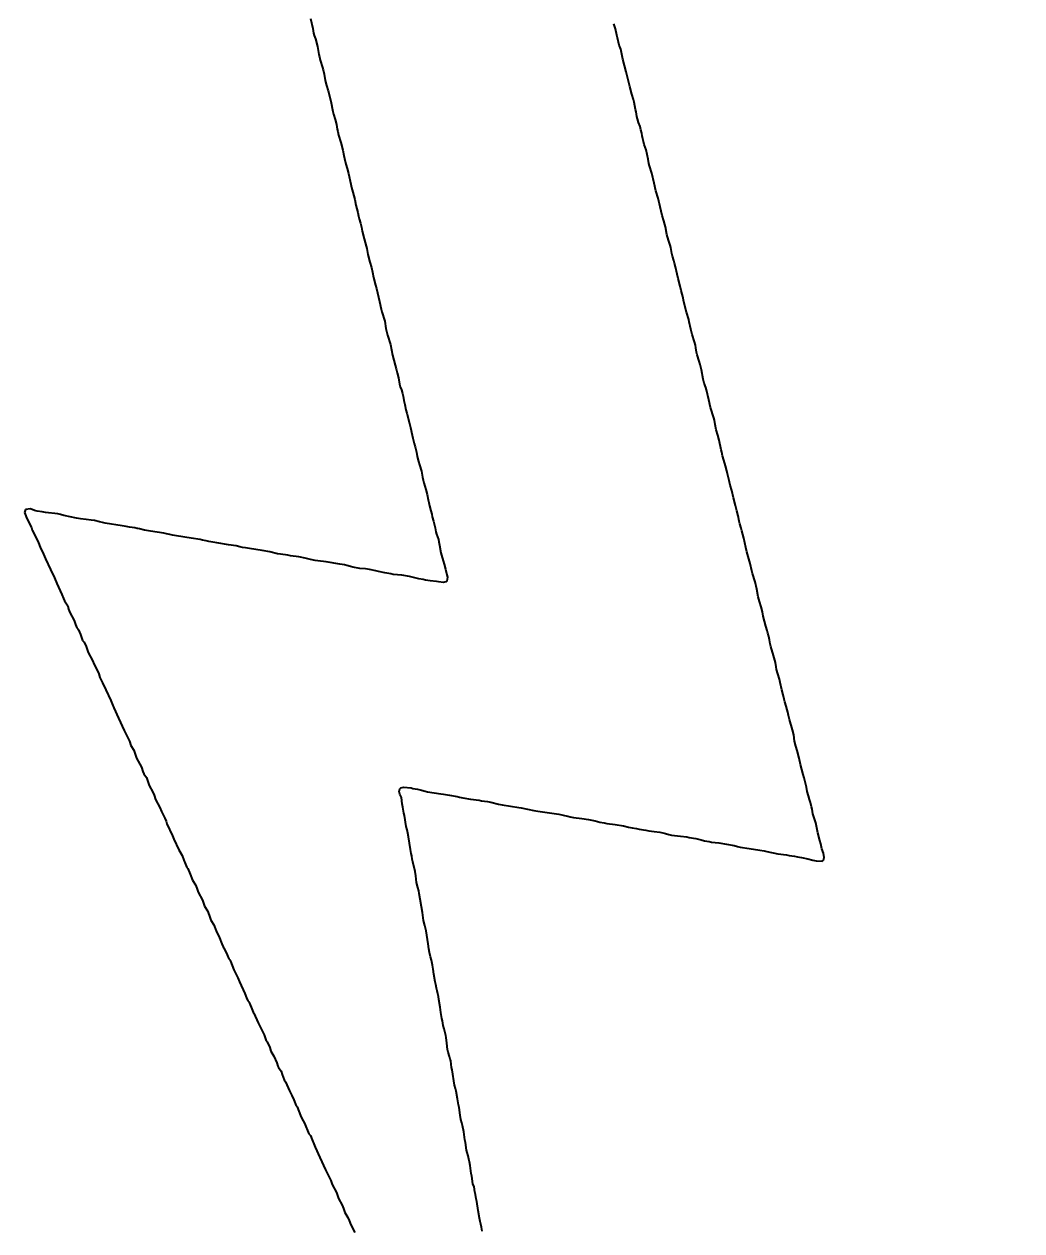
# Model space of a CAD drawing. Header units: inches. Extents: x -4 to 182, y -4 to 85.
# Drawn here: x 42.406 to 44.172, y 33.774 to 35.908 of the extents above; entities that cross this region are included whole.
import ezdxf

# ---------------------------------------------------------------- set-up
doc = ezdxf.new("R2010")
doc.units = ezdxf.units.IN
doc.layers.add('Bottom Overlay', color=54, linetype='Continuous')
doc.layers.add('Top Overlay', color=2, linetype='Continuous')
doc.styles.add('Arial Black_Bold', font='', dxfattribs={"height": 0.2})
doc.styles.get('Arial Black_Bold').set_extended_font_data('Arial Black', bold=True)

msp = doc.modelspace()

# ---------------------------------------------------------------- linework, layer by layer
at = {"layer": 'Bottom Overlay'}
for p, q in [((42.9124, 35.9182), (42.9169, 35.9002)), ((43.4528, 35.8997), (43.4494, 35.9087)), ((42.9169, 35.9002), (42.9181, 35.8923)), ((42.9181, 35.8923), (42.9192, 35.8878)), ((42.9192, 35.8878), (42.9214, 35.8822)), ((43.455, 35.8884), (43.4528, 35.8997)), ((43.4561, 35.8839), (43.455, 35.8884)), ((43.4589, 35.871), (43.4561, 35.8839)), ((42.9214, 35.8822), (42.9248, 35.8687)), ((42.9248, 35.8687), (42.9265, 35.8614)), ((42.9265, 35.8614), (42.9276, 35.8547)), ((43.4618, 35.8637), (43.4589, 35.871)), ((43.4657, 35.8462), (43.4618, 35.8637)), ((42.9276, 35.8547), (42.9287, 35.8502)), ((42.9287, 35.8502), (42.9299, 35.8446)), ((42.9299, 35.8446), (42.9338, 35.8316)), ((43.4713, 35.8238), (43.4657, 35.8462)), ((42.9338, 35.8316), (42.9349, 35.8271)), ((42.9349, 35.8271), (42.9366, 35.8198)), ((42.9366, 35.8198), (42.9389, 35.8086)), ((43.4741, 35.8142), (43.4713, 35.8238)), ((42.9389, 35.8086), (42.9411, 35.7996)), ((42.9411, 35.7996), (42.9439, 35.79)), ((43.4764, 35.8052), (43.4741, 35.8142)), ((43.4781, 35.7979), (43.4764, 35.8052)), ((43.4814, 35.7844), (43.4781, 35.7979)), ((42.9439, 35.79), (42.9484, 35.772)), ((43.4842, 35.7748), (43.4814, 35.7844)), ((42.9484, 35.772), (42.9524, 35.7535)), ((43.4854, 35.7703), (43.4842, 35.7748)), ((43.4882, 35.7574), (43.4854, 35.7703)), ((43.4893, 35.7529), (43.4882, 35.7574)), ((42.9524, 35.7535), (42.9535, 35.749)), ((42.9535, 35.749), (42.9563, 35.7394)), ((42.9563, 35.7394), (42.9585, 35.7304)), ((43.4904, 35.745), (43.4893, 35.7529)), ((43.4916, 35.7405), (43.4904, 35.745)), ((43.4932, 35.7344), (43.4916, 35.7405)), ((43.496, 35.727), (43.4932, 35.7344)), ((42.9585, 35.7304), (42.9597, 35.7225)), ((42.9597, 35.7225), (42.9608, 35.7181)), ((42.9608, 35.7181), (42.9625, 35.7119)), ((42.9625, 35.7119), (42.9664, 35.6989)), ((43.4977, 35.7209), (43.496, 35.727)), ((43.4989, 35.7152), (43.4977, 35.7209)), ((43.5, 35.7107), (43.4989, 35.7152)), ((42.9664, 35.6989), (42.9698, 35.6854)), ((43.5011, 35.7051), (43.5, 35.7107)), ((43.5022, 35.7006), (43.5011, 35.7051)), ((43.5034, 35.695), (43.5022, 35.7006)), ((43.5067, 35.686), (43.5034, 35.695)), ((42.9698, 35.6854), (42.9715, 35.6759)), ((42.9715, 35.6759), (42.9726, 35.6703)), ((42.9726, 35.6703), (42.9754, 35.6607)), ((43.5101, 35.6691), (43.5067, 35.686)), ((43.5118, 35.6618), (43.5101, 35.6691)), ((42.9754, 35.6607), (42.9777, 35.6528)), ((42.9777, 35.6528), (42.9799, 35.6438)), ((43.5129, 35.6573), (43.5118, 35.6618)), ((43.5169, 35.6444), (43.5129, 35.6573)), ((42.9799, 35.6438), (42.9838, 35.6253)), ((43.5208, 35.627), (43.5169, 35.6444)), ((43.5242, 35.6135), (43.5208, 35.627)), ((42.9838, 35.6253), (42.9855, 35.6191)), ((42.9855, 35.6191), (42.9878, 35.6112)), ((42.9878, 35.6112), (42.9912, 35.5977)), ((43.5281, 35.6005), (43.5242, 35.6135)), ((42.9912, 35.5977), (42.9928, 35.5882)), ((42.9928, 35.5882), (42.9962, 35.5747)), ((43.5292, 35.5949), (43.5281, 35.6005)), ((43.5303, 35.5904), (43.5292, 35.5949)), ((43.5315, 35.5848), (43.5303, 35.5904)), ((43.5332, 35.5775), (43.5315, 35.5848)), ((42.9962, 35.5747), (42.9979, 35.5685)), ((42.9979, 35.5685), (42.999, 35.564)), ((42.999, 35.564), (43.0013, 35.5561)), ((43.5354, 35.5696), (43.5332, 35.5775)), ((43.5382, 35.5601), (43.5354, 35.5696)), ((43.0013, 35.5561), (43.003, 35.5488)), ((43.003, 35.5488), (43.0041, 35.5421)), ((43.0041, 35.5421), (43.0075, 35.5286)), ((43.5399, 35.5539), (43.5382, 35.5601)), ((43.541, 35.5494), (43.5399, 35.5539)), ((43.5433, 35.5359), (43.541, 35.5494)), ((43.0075, 35.5286), (43.0114, 35.5156)), ((43.5461, 35.5263), (43.5433, 35.5359)), ((43.5495, 35.5173), (43.5461, 35.5263)), ((43.0114, 35.5156), (43.0125, 35.5111)), ((43.0125, 35.5111), (43.0142, 35.5005)), ((43.0142, 35.5005), (43.0176, 35.487)), ((43.5506, 35.5128), (43.5495, 35.5173)), ((43.5523, 35.5022), (43.5506, 35.5128)), ((43.5534, 35.4977), (43.5523, 35.5022)), ((43.0176, 35.487), (43.0204, 35.4774)), ((43.0204, 35.4774), (43.0226, 35.4695)), ((43.5556, 35.4898), (43.5534, 35.4977)), ((43.5568, 35.4853), (43.5556, 35.4898)), ((43.5585, 35.4791), (43.5568, 35.4853)), ((43.5618, 35.4656), (43.5585, 35.4791)), ((43.0226, 35.4695), (43.0243, 35.46)), ((43.0243, 35.46), (43.0277, 35.4465)), ((43.5635, 35.4583), (43.5618, 35.4656)), ((43.5669, 35.4448), (43.5635, 35.4583)), ((43.0277, 35.4465), (43.0294, 35.4403)), ((43.0294, 35.4403), (43.035, 35.4178)), ((43.5691, 35.4369), (43.5669, 35.4448)), ((43.5708, 35.4307), (43.5691, 35.4369)), ((43.035, 35.4178), (43.0378, 35.4038)), ((43.5719, 35.4263), (43.5708, 35.4307)), ((43.5736, 35.4167), (43.5719, 35.4263)), ((43.5781, 35.3987), (43.5736, 35.4167)), ((43.0378, 35.4038), (43.0389, 35.3993)), ((43.0389, 35.3993), (43.044, 35.383)), ((43.5821, 35.3858), (43.5781, 35.3987)), ((43.044, 35.383), (43.0463, 35.3695)), ((43.5832, 35.3813), (43.5821, 35.3858)), ((43.586, 35.3683), (43.5832, 35.3813)), ((43.0463, 35.3695), (43.0474, 35.365)), ((43.0474, 35.365), (43.0491, 35.3577)), ((43.0491, 35.3577), (43.0541, 35.3414)), ((43.5883, 35.3593), (43.586, 35.3683)), ((43.5922, 35.3464), (43.5883, 35.3593)), ((43.0541, 35.3414), (43.0581, 35.3228)), ((43.5939, 35.3402), (43.5922, 35.3464)), ((43.595, 35.3357), (43.5939, 35.3402)), ((43.5961, 35.3279), (43.595, 35.3357)), ((43.5973, 35.3234), (43.5961, 35.3279)), ((43.0581, 35.3228), (43.0626, 35.3048)), ((43.6006, 35.3121), (43.5973, 35.3234)), ((43.6023, 35.3059), (43.6006, 35.3121)), ((43.0626, 35.3048), (43.0642, 35.2986)), ((43.0642, 35.2986), (43.0659, 35.2913)), ((43.0659, 35.2913), (43.0682, 35.2823)), ((43.6046, 35.2969), (43.6023, 35.3059)), ((43.6079, 35.2801), (43.6046, 35.2969)), ((43.0682, 35.2823), (43.0704, 35.2711)), ((43.0704, 35.2711), (43.0716, 35.2666)), ((43.0716, 35.2666), (43.0738, 35.261)), ((43.6096, 35.2728), (43.6079, 35.2801)), ((43.6124, 35.2654), (43.6096, 35.2728)), ((43.6136, 35.261), (43.6124, 35.2654)), ((43.0738, 35.261), (43.0755, 35.2548)), ((43.0755, 35.2548), (43.0766, 35.2503)), ((43.0766, 35.2503), (43.0777, 35.2424)), ((43.0777, 35.2424), (43.0794, 35.2351)), ((43.6175, 35.2435), (43.6136, 35.261)), ((43.6209, 35.23), (43.6175, 35.2435)), ((43.0794, 35.2351), (43.0817, 35.2261)), ((43.0817, 35.2261), (43.0834, 35.2199)), ((43.6265, 35.212), (43.6209, 35.23)), ((43.0834, 35.2199), (43.0879, 35.2019)), ((43.0879, 35.2019), (43.0896, 35.1946)), ((43.6276, 35.2075), (43.6265, 35.212)), ((43.6287, 35.1997), (43.6276, 35.2075)), ((43.631, 35.1907), (43.6287, 35.1997)), ((43.0896, 35.1946), (43.0929, 35.1811)), ((43.0929, 35.1811), (43.094, 35.1755)), ((43.6338, 35.1811), (43.631, 35.1907)), ((43.636, 35.1721), (43.6338, 35.1811)), ((43.094, 35.1755), (43.0963, 35.1665)), ((43.0963, 35.1665), (43.098, 35.1603)), ((43.098, 35.1603), (43.1002, 35.1513)), ((43.6394, 35.1553), (43.636, 35.1721)), ((43.1002, 35.1513), (43.1014, 35.1434)), ((43.1014, 35.1434), (43.1036, 35.1344)), ((43.6405, 35.1508), (43.6394, 35.1553)), ((43.6422, 35.1446), (43.6405, 35.1508)), ((43.6445, 35.1367), (43.6422, 35.1446)), ((43.6473, 35.1271), (43.6445, 35.1367)), ((43.1036, 35.1344), (43.1059, 35.1288)), ((43.1059, 35.1288), (43.1092, 35.1176)), ((43.1092, 35.1176), (43.1109, 35.1069)), ((43.6495, 35.1181), (43.6473, 35.1271)), ((43.6507, 35.1125), (43.6495, 35.1181)), ((43.1109, 35.1069), (43.112, 35.1013)), ((43.112, 35.1013), (43.1132, 35.0968)), ((43.1132, 35.0968), (43.1148, 35.0906)), ((43.6518, 35.108), (43.6507, 35.1125)), ((43.6535, 35.1007), (43.6518, 35.108)), ((43.6557, 35.0928), (43.6535, 35.1007)), ((43.6585, 35.0833), (43.6557, 35.0928)), ((43.1148, 35.0906), (43.1171, 35.085)), ((43.1171, 35.085), (43.1193, 35.076)), ((43.1193, 35.076), (43.121, 35.0664)), ((43.6613, 35.0704), (43.6585, 35.0833)), ((42.4171, 35.0507), (42.4081, 35.0495)), ((42.4244, 35.0479), (42.4171, 35.0507)), ((43.121, 35.0664), (43.1222, 35.0619)), ((43.1222, 35.0619), (43.1233, 35.0563)), ((43.1233, 35.0563), (43.1255, 35.0473)), ((43.6647, 35.0569), (43.6613, 35.0704)), ((43.6675, 35.0473), (43.6647, 35.0569)), ((42.4081, 35.0495), (42.4064, 35.0445)), ((42.4064, 35.0445), (42.4076, 35.0411)), ((42.4076, 35.0411), (42.4104, 35.0338)), ((42.4104, 35.0338), (42.4188, 35.0175)), ((42.4289, 35.0467), (42.4244, 35.0479)), ((42.4379, 35.0456), (42.4289, 35.0467)), ((42.4435, 35.0445), (42.4379, 35.0456)), ((42.4655, 35.0417), (42.4435, 35.0445)), ((42.47, 35.0406), (42.4655, 35.0417)), ((42.4761, 35.0389), (42.47, 35.0406)), ((42.4986, 35.0344), (42.4761, 35.0389)), ((42.5054, 35.0332), (42.4986, 35.0344)), ((42.5155, 35.0321), (42.5054, 35.0332)), ((42.5245, 35.031), (42.5155, 35.0321)), ((42.5301, 35.0299), (42.5245, 35.031)), ((42.5391, 35.0276), (42.5301, 35.0299)), ((43.1255, 35.0473), (43.1272, 35.0411)), ((43.1272, 35.0411), (43.1283, 35.0366)), ((43.1283, 35.0366), (43.1306, 35.0287)), ((43.1306, 35.0287), (43.1317, 35.0242)), ((43.6698, 35.0383), (43.6675, 35.0473)), ((43.6715, 35.0287), (43.6698, 35.0383)), ((43.6726, 35.0242), (43.6715, 35.0287)), ((42.4188, 35.0175), (42.4199, 35.013)), ((42.4199, 35.013), (42.4278, 34.9984)), ((42.5447, 35.0265), (42.5391, 35.0276)), ((42.5492, 35.0254), (42.5447, 35.0265)), ((42.5796, 35.0209), (42.5492, 35.0254)), ((42.5863, 35.0198), (42.5796, 35.0209)), ((42.592, 35.0186), (42.5863, 35.0198)), ((42.6015, 35.0169), (42.592, 35.0186)), ((42.606, 35.0158), (42.6015, 35.0169)), ((42.6071, 35.0158), (42.606, 35.0158)), ((42.61, 35.0153), (42.6071, 35.0158)), ((42.619, 35.013), (42.61, 35.0153)), ((42.6296, 35.0113), (42.619, 35.013)), ((42.6533, 35.0079), (42.6296, 35.0113)), ((42.6578, 35.0068), (42.6533, 35.0079)), ((43.1317, 35.0242), (43.1334, 35.0169)), ((43.1334, 35.0169), (43.1345, 35.0102)), ((43.1345, 35.0102), (43.1357, 35.0057)), ((43.6748, 35.0164), (43.6726, 35.0242)), ((43.676, 35.0119), (43.6748, 35.0164)), ((43.6799, 34.9989), (43.676, 35.0119)), ((42.4278, 34.9984), (42.4312, 34.9905)), ((42.4312, 34.9905), (42.434, 34.9832)), ((42.6639, 35.0051), (42.6578, 35.0068)), ((42.6684, 35.004), (42.6639, 35.0051)), ((42.6752, 35.0029), (42.6684, 35.004)), ((42.7016, 34.9989), (42.6752, 35.0029)), ((42.7173, 34.9967), (42.7016, 34.9989)), ((42.7218, 34.9956), (42.7173, 34.9967)), ((42.728, 34.9939), (42.7218, 34.9956)), ((42.7325, 34.9928), (42.728, 34.9939)), ((42.7471, 34.9905), (42.7325, 34.9928)), ((42.7674, 34.9871), (42.7471, 34.9905)), ((42.7814, 34.9855), (42.7674, 34.9871)), ((43.1357, 35.0057), (43.139, 34.9967)), ((43.139, 34.9967), (43.1401, 34.9922)), ((43.1401, 34.9922), (43.1413, 34.9866)), ((43.1413, 34.9866), (43.1435, 34.9731)), ((43.6833, 34.9821), (43.6799, 34.9989)), ((42.434, 34.9832), (42.4402, 34.9703)), ((42.4402, 34.9703), (42.4435, 34.9624)), ((42.7876, 34.9838), (42.7814, 34.9855)), ((42.7921, 34.9826), (42.7876, 34.9838)), ((42.7977, 34.9815), (42.7921, 34.9826)), ((42.8045, 34.9804), (42.7977, 34.9815)), ((42.827, 34.977), (42.8045, 34.9804)), ((42.8405, 34.9748), (42.827, 34.977)), ((42.854, 34.9714), (42.8405, 34.9748)), ((42.8596, 34.9703), (42.854, 34.9714)), ((42.8725, 34.9686), (42.8596, 34.9703)), ((42.877, 34.9675), (42.8725, 34.9686)), ((42.8922, 34.9658), (42.877, 34.9675)), ((42.9034, 34.9635), (42.8922, 34.9658)), ((43.1435, 34.9731), (43.1446, 34.9686)), ((43.1446, 34.9686), (43.1475, 34.959)), ((43.685, 34.9748), (43.6833, 34.9821)), ((43.6861, 34.9703), (43.685, 34.9748)), ((43.6911, 34.954), (43.6861, 34.9703)), ((42.4435, 34.9624), (42.4525, 34.9433)), ((42.4525, 34.9433), (42.4593, 34.9287)), ((42.9124, 34.9613), (42.9034, 34.9635)), ((42.9209, 34.9596), (42.9124, 34.9613)), ((42.9254, 34.9585), (42.9209, 34.9596)), ((42.9406, 34.9568), (42.9254, 34.9585)), ((42.9647, 34.9528), (42.9406, 34.9568)), ((42.9726, 34.9517), (42.9647, 34.9528)), ((42.9771, 34.9506), (42.9726, 34.9517)), ((42.9833, 34.9489), (42.9771, 34.9506)), ((42.9878, 34.9478), (42.9833, 34.9489)), ((43.0002, 34.9455), (42.9878, 34.9478)), ((43.0103, 34.9444), (43.0002, 34.9455)), ((43.017, 34.9433), (43.0103, 34.9444)), ((43.0283, 34.941), (43.017, 34.9433)), ((43.1475, 34.959), (43.1491, 34.9528)), ((43.1491, 34.9528), (43.1514, 34.9438)), ((43.1514, 34.9438), (43.1542, 34.9343)), ((43.694, 34.941), (43.6911, 34.954)), ((42.4593, 34.9287), (42.4638, 34.9185)), ((43.0328, 34.9399), (43.0283, 34.941)), ((43.044, 34.9377), (43.0328, 34.9399)), ((43.0547, 34.936), (43.044, 34.9377)), ((43.0592, 34.9349), (43.0547, 34.936)), ((43.0744, 34.9332), (43.0592, 34.9349)), ((43.0879, 34.9309), (43.0744, 34.9332)), ((43.0924, 34.9298), (43.0879, 34.9309)), ((43.0997, 34.9281), (43.0924, 34.9298)), ((43.1042, 34.927), (43.0997, 34.9281)), ((43.112, 34.9259), (43.1042, 34.927)), ((43.1165, 34.9247), (43.112, 34.9259)), ((43.1244, 34.9236), (43.1165, 34.9247)), ((43.1357, 34.9225), (43.1244, 34.9236)), ((43.139, 34.9214), (43.1357, 34.9225)), ((43.1542, 34.923), (43.1525, 34.9214)), ((43.1542, 34.9343), (43.1553, 34.9298)), ((43.1553, 34.9298), (43.1542, 34.923)), ((43.6951, 34.9365), (43.694, 34.941)), ((43.6996, 34.9219), (43.6951, 34.9365)), ((42.4638, 34.9185), (42.4728, 34.8994)), ((43.148, 34.9202), (43.139, 34.9214)), ((43.1525, 34.9214), (43.148, 34.9202)), ((43.703, 34.9084), (43.6996, 34.9219)), ((43.7052, 34.8949), (43.703, 34.9084)), ((42.4728, 34.8994), (42.4756, 34.8921)), ((42.4756, 34.8921), (42.4773, 34.8882)), ((42.4773, 34.8882), (42.4829, 34.8792)), ((43.7075, 34.8871), (43.7052, 34.8949)), ((43.7103, 34.8775), (43.7075, 34.8871)), ((42.4829, 34.8792), (42.4846, 34.873)), ((42.4846, 34.873), (42.4868, 34.8674)), ((42.4868, 34.8674), (42.4941, 34.8533)), ((43.7125, 34.8685), (43.7103, 34.8775)), ((43.7142, 34.8612), (43.7125, 34.8685)), ((43.7187, 34.8432), (43.7142, 34.8612)), ((42.4941, 34.8533), (42.4969, 34.846)), ((42.4969, 34.846), (42.4992, 34.8404)), ((42.4992, 34.8404), (42.5009, 34.8387)), ((42.5009, 34.8387), (42.502, 34.8365)), ((43.7209, 34.8353), (43.7187, 34.8432)), ((42.502, 34.8365), (42.5054, 34.8286)), ((42.5054, 34.8286), (42.5093, 34.8179)), ((42.5093, 34.8179), (42.5121, 34.8151)), ((43.7221, 34.8308), (43.7209, 34.8353)), ((43.7238, 34.8247), (43.7221, 34.8308)), ((43.7249, 34.819), (43.7238, 34.8247)), ((43.7266, 34.8117), (43.7249, 34.819)), ((42.5121, 34.8151), (42.5155, 34.8072)), ((42.5155, 34.8072), (42.5194, 34.7965)), ((42.5194, 34.7965), (42.5267, 34.7825)), ((43.7277, 34.8072), (43.7266, 34.8117)), ((43.7322, 34.7915), (43.7277, 34.8072)), ((42.5267, 34.7825), (42.5296, 34.7752)), ((42.5296, 34.7752), (42.5335, 34.769)), ((43.7333, 34.787), (43.7322, 34.7915)), ((43.7356, 34.7791), (43.7333, 34.787)), ((43.7367, 34.7712), (43.7356, 34.7791)), ((42.5335, 34.769), (42.538, 34.7589)), ((42.538, 34.7589), (42.5397, 34.7527)), ((42.5397, 34.7527), (42.5447, 34.7431)), ((43.7378, 34.7667), (43.7367, 34.7712)), ((43.7401, 34.7589), (43.7378, 34.7667)), ((43.7429, 34.7493), (43.7401, 34.7589)), ((42.5447, 34.7431), (42.5504, 34.7308)), ((42.5504, 34.7308), (42.5594, 34.7116)), ((43.744, 34.7437), (43.7429, 34.7493)), ((43.7468, 34.7308), (43.744, 34.7437)), ((43.7491, 34.7218), (43.7468, 34.7308)), ((42.5594, 34.7116), (42.5616, 34.706)), ((43.7513, 34.7139), (43.7491, 34.7218)), ((43.7524, 34.7094), (43.7513, 34.7139)), ((43.7547, 34.7015), (43.7524, 34.7094)), ((42.5616, 34.706), (42.5644, 34.6987)), ((42.5644, 34.6987), (42.5729, 34.6802)), ((43.7564, 34.6953), (43.7547, 34.7015)), ((43.7575, 34.6908), (43.7564, 34.6953)), ((43.7586, 34.6852), (43.7575, 34.6908)), ((42.5729, 34.6802), (42.583, 34.6588)), ((43.7603, 34.6779), (43.7586, 34.6852)), ((43.7659, 34.6599), (43.7603, 34.6779)), ((42.583, 34.6588), (42.592, 34.6397)), ((43.7682, 34.6509), (43.7659, 34.6599)), ((43.7693, 34.6397), (43.7682, 34.6509)), ((42.592, 34.6397), (42.5948, 34.6324)), ((42.5948, 34.6324), (42.5998, 34.6239)), ((42.5998, 34.6239), (42.6049, 34.6099)), ((43.7715, 34.6307), (43.7693, 34.6397)), ((43.7744, 34.6234), (43.7715, 34.6307)), ((43.7777, 34.6099), (43.7744, 34.6234)), ((42.6049, 34.6099), (42.6133, 34.5936)), ((43.78, 34.5986), (43.7777, 34.6099)), ((42.6133, 34.5936), (42.6161, 34.5863)), ((42.6161, 34.5863), (42.6178, 34.5823)), ((42.6178, 34.5823), (42.6223, 34.5756)), ((43.7845, 34.5806), (43.78, 34.5986)), ((43.7867, 34.575), (43.7845, 34.5806)), ((42.6223, 34.5756), (42.6274, 34.5615)), ((42.6274, 34.5615), (42.6336, 34.5497)), ((43.7878, 34.5705), (43.7867, 34.575)), ((43.7895, 34.5632), (43.7878, 34.5705)), ((43.7907, 34.5587), (43.7895, 34.5632)), ((42.6336, 34.5497), (42.6358, 34.5441)), ((42.6358, 34.5441), (42.6386, 34.5368)), ((43.0699, 34.5508), (43.071, 34.5553)), ((43.071, 34.5463), (43.0699, 34.5508)), ((43.071, 34.5553), (43.0727, 34.557)), ((43.0738, 34.5402), (43.071, 34.5463)), ((43.0727, 34.557), (43.0772, 34.5582)), ((43.0749, 34.5289), (43.0738, 34.5402)), ((43.0772, 34.5582), (43.0907, 34.557)), ((43.0907, 34.557), (43.094, 34.5559)), ((43.094, 34.5559), (43.1019, 34.5548)), ((43.1019, 34.5548), (43.1092, 34.5531)), ((43.1092, 34.5531), (43.1154, 34.5514)), ((43.1154, 34.5514), (43.1199, 34.5503)), ((43.1199, 34.5503), (43.1435, 34.5469)), ((43.1435, 34.5469), (43.148, 34.5458)), ((43.148, 34.5458), (43.1587, 34.5441)), ((43.1587, 34.5441), (43.1722, 34.5418)), ((43.1722, 34.5418), (43.1767, 34.5407)), ((43.1767, 34.5407), (43.1823, 34.5396)), ((43.1823, 34.5396), (43.1958, 34.5374)), ((43.7918, 34.5508), (43.7907, 34.5587)), ((43.794, 34.543), (43.7918, 34.5508)), ((43.7957, 34.5368), (43.794, 34.543)), ((42.6386, 34.5368), (42.6459, 34.5227)), ((42.6459, 34.5227), (42.6488, 34.5154)), ((43.0761, 34.5233), (43.0749, 34.5289)), ((43.0777, 34.5126), (43.0761, 34.5233)), ((43.1958, 34.5374), (43.211, 34.5357)), ((43.211, 34.5357), (43.2155, 34.5345)), ((43.2155, 34.5345), (43.2262, 34.5329)), ((43.2262, 34.5329), (43.2318, 34.5317)), ((43.2318, 34.5317), (43.2453, 34.5284)), ((43.2453, 34.5284), (43.252, 34.5272)), ((43.252, 34.5272), (43.2813, 34.5227)), ((43.2813, 34.5227), (43.2858, 34.5216)), ((43.2858, 34.5216), (43.3083, 34.5171)), ((43.3083, 34.5171), (43.315, 34.516)), ((43.798, 34.5312), (43.7957, 34.5368)), ((43.7997, 34.5239), (43.798, 34.5312)), ((43.8008, 34.5194), (43.7997, 34.5239)), ((43.8019, 34.5115), (43.8008, 34.5194)), ((42.6488, 34.5154), (42.6549, 34.5036)), ((42.6549, 34.5036), (42.6572, 34.498)), ((42.6572, 34.498), (42.6583, 34.4935)), ((43.0789, 34.5081), (43.0777, 34.5126)), ((43.0822, 34.489), (43.0789, 34.5081)), ((43.315, 34.516), (43.3521, 34.5104)), ((43.3521, 34.5104), (43.3577, 34.5092)), ((43.3577, 34.5092), (43.3622, 34.5081)), ((43.3622, 34.5081), (43.3679, 34.507)), ((43.3679, 34.507), (43.3724, 34.5059)), ((43.3724, 34.5059), (43.378, 34.5047)), ((43.378, 34.5047), (43.3932, 34.5031)), ((43.3932, 34.5031), (43.405, 34.5014)), ((43.405, 34.5014), (43.4106, 34.5002)), ((43.4106, 34.5002), (43.4168, 34.4986)), ((43.4168, 34.4986), (43.4246, 34.4963)), ((43.4246, 34.4963), (43.4325, 34.4952)), ((43.4325, 34.4952), (43.437, 34.4941)), ((43.807, 34.4952), (43.8019, 34.5115)), ((43.8109, 34.4778), (43.807, 34.4952)), ((42.6583, 34.4935), (42.6684, 34.4721)), ((43.0839, 34.4828), (43.0822, 34.489)), ((43.0851, 34.4772), (43.0839, 34.4828)), ((43.0862, 34.4704), (43.0851, 34.4772)), ((43.437, 34.4941), (43.4522, 34.4924)), ((43.4522, 34.4924), (43.4668, 34.4901)), ((43.4668, 34.4901), (43.4758, 34.4879)), ((43.4758, 34.4879), (43.482, 34.4862)), ((43.482, 34.4862), (43.4899, 34.4851)), ((43.4899, 34.4851), (43.4944, 34.4839)), ((43.4944, 34.4839), (43.5062, 34.4823)), ((43.5062, 34.4823), (43.5118, 34.4811)), ((43.5118, 34.4811), (43.5208, 34.48)), ((43.5208, 34.48), (43.5309, 34.4789)), ((43.5309, 34.4789), (43.5365, 34.4778)), ((43.5365, 34.4778), (43.541, 34.4766)), ((43.541, 34.4766), (43.5472, 34.4749)), ((43.5472, 34.4749), (43.5517, 34.4738)), ((43.5517, 34.4738), (43.5675, 34.4716)), ((43.8143, 34.4643), (43.8109, 34.4778)), ((42.6684, 34.4721), (42.6707, 34.4665)), ((42.6707, 34.4665), (42.6797, 34.4474)), ((43.0896, 34.448), (43.0862, 34.4704)), ((43.5675, 34.4716), (43.5787, 34.4704)), ((43.5787, 34.4704), (43.5832, 34.4693)), ((43.5832, 34.4693), (43.595, 34.4676)), ((43.595, 34.4676), (43.604, 34.4654)), ((43.604, 34.4654), (43.6102, 34.4637)), ((43.6102, 34.4637), (43.6181, 34.4626)), ((43.6181, 34.4626), (43.6226, 34.4614)), ((43.6226, 34.4614), (43.6355, 34.4598)), ((43.6355, 34.4598), (43.6625, 34.4553)), ((43.6625, 34.4553), (43.6687, 34.4536)), ((43.6687, 34.4536), (43.6732, 34.4525)), ((43.6732, 34.4525), (43.6889, 34.4502)), ((43.816, 34.4581), (43.8143, 34.4643)), ((43.8176, 34.4496), (43.816, 34.4581)), ((42.6797, 34.4474), (42.6853, 34.4373)), ((42.6853, 34.4373), (42.6887, 34.4294)), ((43.0907, 34.4412), (43.0896, 34.448)), ((43.0918, 34.4367), (43.0907, 34.4412)), ((43.0929, 34.4311), (43.0918, 34.4367)), ((43.094, 34.4266), (43.0929, 34.4311)), ((43.6889, 34.4502), (43.708, 34.4468)), ((43.708, 34.4468), (43.7159, 34.4457)), ((43.7159, 34.4457), (43.7204, 34.4446)), ((43.7204, 34.4446), (43.7401, 34.4406)), ((43.7401, 34.4406), (43.7552, 34.439)), ((43.7552, 34.439), (43.7597, 34.4378)), ((43.7597, 34.4378), (43.7693, 34.4361)), ((43.7693, 34.4361), (43.7749, 34.435)), ((43.7749, 34.435), (43.7817, 34.4339)), ((43.7817, 34.4339), (43.7929, 34.4316)), ((43.7929, 34.4316), (43.8019, 34.4294)), ((43.821, 34.4418), (43.8176, 34.4496)), ((43.8221, 34.4339), (43.821, 34.4418)), ((43.821, 34.4294), (43.8221, 34.4339)), ((42.6887, 34.4294), (42.6915, 34.4221)), ((42.6915, 34.4221), (42.6937, 34.4165)), ((42.6937, 34.4165), (42.6954, 34.4148)), ((42.6954, 34.4148), (42.6999, 34.4047)), ((43.098, 34.4092), (43.094, 34.4266)), ((43.8019, 34.4294), (43.8075, 34.4283)), ((43.8075, 34.4283), (43.8182, 34.4277)), ((43.8182, 34.4277), (43.821, 34.4294)), ((42.6999, 34.4047), (42.7039, 34.394)), ((42.7039, 34.394), (42.7089, 34.3855)), ((43.0991, 34.4013), (43.098, 34.4092)), ((43.1002, 34.39), (43.0991, 34.4013)), ((43.1025, 34.381), (43.1002, 34.39)), ((42.7089, 34.3855), (42.7112, 34.3799)), ((42.7112, 34.3799), (42.714, 34.3726)), ((42.714, 34.3726), (42.7213, 34.3586)), ((43.1042, 34.3749), (43.1025, 34.381)), ((43.1053, 34.3704), (43.1042, 34.3749)), ((43.1109, 34.3366), (43.1053, 34.3704)), ((42.7213, 34.3586), (42.7252, 34.3479)), ((42.7252, 34.3479), (42.7303, 34.3394)), ((42.7303, 34.3394), (42.7331, 34.3321)), ((42.7331, 34.3321), (42.7365, 34.3231)), ((43.1126, 34.3226), (43.1109, 34.3366)), ((42.7365, 34.3231), (42.7415, 34.3147)), ((42.7415, 34.3147), (42.7455, 34.304)), ((42.7455, 34.304), (42.7516, 34.2922)), ((43.1148, 34.3136), (43.1126, 34.3226)), ((43.1177, 34.304), (43.1148, 34.3136)), ((43.121, 34.2815), (43.1177, 34.304)), ((42.7516, 34.2922), (42.7556, 34.2815)), ((42.7556, 34.2815), (42.7578, 34.2759)), ((42.7578, 34.2759), (42.7595, 34.2742)), ((42.7595, 34.2742), (42.7651, 34.2619)), ((42.7651, 34.2619), (42.7679, 34.2545)), ((43.1222, 34.2725), (43.121, 34.2815)), ((43.1233, 34.2658), (43.1222, 34.2725)), ((43.125, 34.2585), (43.1233, 34.2658)), ((42.7679, 34.2545), (42.7696, 34.2529)), ((42.7696, 34.2529), (42.7708, 34.2506)), ((42.7708, 34.2506), (42.7741, 34.2427)), ((42.7741, 34.2427), (42.7769, 34.2354)), ((43.1267, 34.2523), (43.125, 34.2585)), ((43.1289, 34.2433), (43.1267, 34.2523)), ((43.13, 34.2366), (43.1289, 34.2433)), ((42.7769, 34.2354), (42.7843, 34.2214)), ((42.7843, 34.2214), (42.7871, 34.2141)), ((43.1312, 34.2276), (43.13, 34.2366)), ((43.1334, 34.2141), (43.1312, 34.2276)), ((42.7871, 34.2141), (42.7966, 34.1933)), ((43.1345, 34.2096), (43.1334, 34.2141)), ((43.1357, 34.2028), (43.1345, 34.2096)), ((43.1368, 34.1983), (43.1357, 34.2028)), ((43.1379, 34.1927), (43.1368, 34.1983)), ((42.7966, 34.1933), (42.7994, 34.1859)), ((42.7994, 34.1859), (42.8017, 34.1803)), ((42.8017, 34.1803), (42.8034, 34.1786)), ((42.8034, 34.1786), (42.8045, 34.1764)), ((42.8045, 34.1764), (42.809, 34.1663)), ((43.139, 34.1882), (43.1379, 34.1927)), ((43.1401, 34.1826), (43.139, 34.1882)), ((43.1424, 34.1691), (43.1401, 34.1826)), ((42.809, 34.1663), (42.8112, 34.1606)), ((42.8112, 34.1606), (42.8124, 34.1584)), ((42.8124, 34.1584), (42.8202, 34.1415)), ((43.1435, 34.1601), (43.1424, 34.1691)), ((43.1452, 34.1494), (43.1435, 34.1601)), ((42.8202, 34.1415), (42.8304, 34.1202)), ((43.1463, 34.1449), (43.1452, 34.1494)), ((43.1475, 34.137), (43.1463, 34.1449)), ((43.1491, 34.1309), (43.1475, 34.137)), ((42.8304, 34.1202), (42.8343, 34.1095)), ((43.1503, 34.1264), (43.1491, 34.1309)), ((43.152, 34.119), (43.1503, 34.1264)), ((43.1531, 34.1157), (43.152, 34.119)), ((43.1542, 34.1056), (43.1531, 34.1157)), ((42.8343, 34.1095), (42.836, 34.1078)), ((42.836, 34.1078), (42.8405, 34.0977)), ((42.8405, 34.0977), (42.8422, 34.0915)), ((42.8422, 34.0915), (42.8478, 34.0825)), ((43.1553, 34.0943), (43.1542, 34.1056)), ((43.1565, 34.0898), (43.1553, 34.0943)), ((43.1587, 34.0819), (43.1565, 34.0898)), ((42.8478, 34.0825), (42.8528, 34.0707)), ((42.8528, 34.0707), (42.8551, 34.0651)), ((43.1598, 34.0774), (43.1587, 34.0819)), ((43.161, 34.0741), (43.1598, 34.0774)), ((43.1621, 34.0628), (43.161, 34.0741)), ((42.8551, 34.0651), (42.8562, 34.0628)), ((42.8562, 34.0628), (42.8607, 34.0561)), ((42.8607, 34.0561), (42.8624, 34.0499)), ((42.8624, 34.0499), (42.8658, 34.0409)), ((43.1632, 34.0583), (43.1621, 34.0628)), ((43.1677, 34.0313), (43.1632, 34.0583)), ((42.8658, 34.0409), (42.8675, 34.0392)), ((42.8675, 34.0392), (42.8686, 34.037)), ((42.8686, 34.037), (42.8731, 34.0268)), ((42.8731, 34.0268), (42.8753, 34.0212)), ((43.1694, 34.0251), (43.1677, 34.0313)), ((42.8753, 34.0212), (42.8798, 34.0133)), ((42.8798, 34.0133), (42.8832, 34.0055)), ((42.8832, 34.0055), (42.8871, 33.9948)), ((43.1705, 34.0207), (43.1694, 34.0251)), ((43.1728, 34.0072), (43.1705, 34.0207)), ((43.1744, 33.9965), (43.1728, 34.0072)), ((42.8871, 33.9948), (42.8888, 33.9931)), ((42.8888, 33.9931), (42.8922, 33.9852)), ((42.8922, 33.9852), (42.895, 33.9779)), ((43.1756, 33.992), (43.1744, 33.9965)), ((43.1778, 33.9785), (43.1756, 33.992)), ((42.895, 33.9779), (42.8973, 33.9723)), ((42.8973, 33.9723), (42.9023, 33.9639)), ((42.9023, 33.9639), (42.9046, 33.9582)), ((43.1789, 33.9706), (43.1778, 33.9785)), ((43.1806, 33.9644), (43.1789, 33.9706)), ((43.1818, 33.9599), (43.1806, 33.9644)), ((42.9046, 33.9582), (42.9074, 33.9509)), ((42.9074, 33.9509), (42.9096, 33.9453)), ((42.9096, 33.9453), (42.9124, 33.9425)), ((42.9124, 33.9425), (42.9158, 33.9346)), ((43.184, 33.9487), (43.1818, 33.9599)), ((43.1857, 33.9346), (43.184, 33.9487)), ((42.9158, 33.9346), (42.9186, 33.9273)), ((42.9186, 33.9273), (42.9209, 33.9217)), ((42.9209, 33.9217), (42.9293, 33.9031)), ((43.1868, 33.9301), (43.1857, 33.9346)), ((43.1891, 33.9166), (43.1868, 33.9301)), ((42.9293, 33.9031), (42.9394, 33.8818)), ((43.1902, 33.9121), (43.1891, 33.9166)), ((43.1919, 33.906), (43.1902, 33.9121)), ((43.193, 33.9003), (43.1919, 33.906)), ((43.1941, 33.8958), (43.193, 33.9003)), ((42.9394, 33.8818), (42.9484, 33.8627)), ((43.1953, 33.8891), (43.1941, 33.8958)), ((43.1969, 33.875), (43.1953, 33.8891)), ((42.9484, 33.8627), (42.9512, 33.8554)), ((42.9512, 33.8554), (42.9585, 33.8413)), ((43.1981, 33.8705), (43.1969, 33.875)), ((43.2003, 33.857), (43.1981, 33.8705)), ((43.2026, 33.8514), (43.2003, 33.857)), ((42.9585, 33.8413), (42.9625, 33.8306)), ((43.2037, 33.8424), (43.2026, 33.8514)), ((43.2048, 33.8379), (43.2037, 33.8424)), ((43.2059, 33.8301), (43.2048, 33.8379)), ((42.9625, 33.8306), (42.9687, 33.8188)), ((42.9687, 33.8188), (42.9709, 33.8132)), ((42.9709, 33.8132), (42.9737, 33.8059)), ((43.2071, 33.8256), (43.2059, 33.8301)), ((43.2093, 33.8098), (43.2071, 33.8256)), ((42.9737, 33.8059), (42.9788, 33.7974)), ((42.9788, 33.7974), (42.981, 33.7918)), ((42.981, 33.7918), (42.9838, 33.7845)), ((43.2116, 33.7963), (43.2093, 33.8098)), ((43.2132, 33.7901), (43.2116, 33.7963)), ((42.9838, 33.7845), (42.9912, 33.7705)), ((43.2144, 33.7856), (43.2132, 33.7901)), ((43.2155, 33.78), (43.2144, 33.7856)), ((43.2166, 33.7733), (43.2155, 33.78))]:
    msp.add_line(p, q, dxfattribs=at)

# ---------------------------------------------------------------- texts
at = {"layer": 'Top Overlay', "style": 'Arial Black_Bold'}
msp.add_text('AC1         AC2', height=1.524, dxfattribs=at).set_placement((33.8137, 34.3609))

doc.saveas('drawing.dxf')
